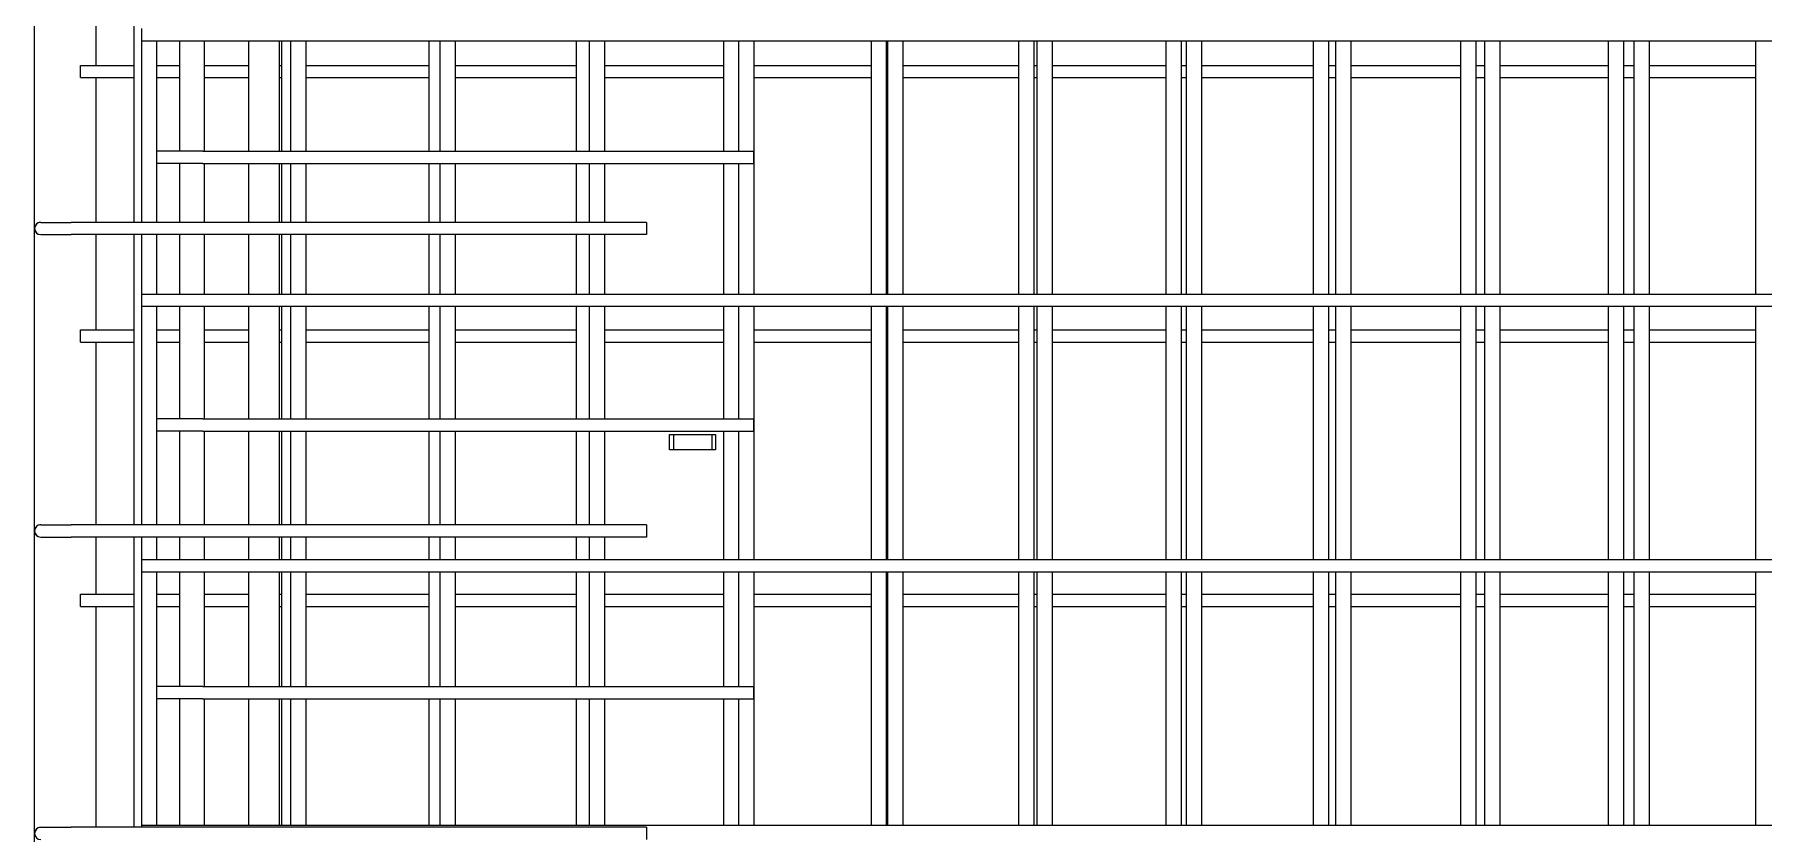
# Model space of a CAD drawing. Header units: millimetres. Extents: x 6744 to 22888, y -3063 to 10037.
# Drawn here: x 10063 to 11192, y 3844 to 4366 of the extents above; entities that cross this region are included whole.
import ezdxf

# ---------------------------------------------------------------- set-up
doc = ezdxf.new("R2010")
doc.units = ezdxf.units.MM
for name, color, linetype, lineweight in [('A-GENM', 13, 'Continuous', 18), ('A-WALL', 113, 'Continuous', 25), ('S-RBAR', 171, 'Continuous', 18)]:
    doc.layers.add(name, color=color, linetype=linetype, lineweight=lineweight)

# ---------------------------------------------------------------- blocks, each defined once
blk = doc.blocks.new('RR spread anchor face based - RR-SA-2_5-200-V3-Elevation Front 1')
at = {"layer": 'A-GENM'}
for p, q in [((10477.6, -445), (10480.1, -445)), ((10477.6, -455), (10477.6, -445)), ((10480.1, -445), (10505.1, -445)), ((10480.1, -445), (10480.1, -455)), ((10505.1, -445), (10507.6, -445)), ((10505.1, -445), (10505.1, -455)), ((10507.6, -445), (10507.6, -455)), ((10480.1, -455), (10477.6, -455)), ((10505.1, -455), (10480.1, -455)), ((10507.6, -455), (10505.1, -455))]:
    blk.add_line(p, q, dxfattribs=at)

msp = doc.modelspace()

# ---------------------------------------------------------------- linework, layer by layer
at = {"layer": 'A-WALL'}
for p, q in [((10062.56745, -1395), (10062.56745, 7059.95039)), ((10102.56745, 4433.33333), (10102.56745, 4346.28846)), ((10102.56745, 4338.28846), (10102.56745, 4243.66667)), ((10102.56745, 4235.66667), (10102.56745, 4173.46154)), ((10102.56745, 4165.46154), (10102.56745, 4046)), ((10102.56745, 4038), (10102.56745, 4000.63462)), ((10102.56745, 3992.63462), (10102.56745, 3848.33333))]:
    msp.add_line(p, q, dxfattribs=at)
at = {"layer": 'S-RBAR'}
for p, q in [((10127.74785, 4243.66667), (10127.74785, 4433.33333)), ((10132.56745, 4362.40824), (10132.56745, 4370.40824)), ((10132.56745, 4362.40824), (12288.56745, 4362.40824)), ((10132.56745, 4243.66667), (10132.56745, 4362.40824)), ((10142.56745, 4243.66667), (10142.56745, 4362.40824)), ((10157.56745, 4290.13048), (10157.56745, 4362.40824)), ((10173.56745, 4290.13048), (10173.56745, 4362.40824)), ((10202.56541, 4290.13048), (10202.56541, 4362.40824)), ((10222.56541, 4290.13048), (10222.56541, 4362.40824)), ((10224.08401, 4290.13048), (10224.08401, 4362.40824)), ((10230.11291, 4290.13048), (10230.11291, 4362.40824)), ((10240.11291, 4290.13048), (10240.11291, 4362.40824)), ((10320.42017, 4290.13048), (10320.42017, 4362.40824)), ((10327.65836, 4290.13048), (10327.65836, 4362.40824)), ((10337.65836, 4290.13048), (10337.65836, 4362.40824)), ((10416.75633, 4290.13048), (10416.75633, 4362.40824)), ((10425.20382, 4290.13048), (10425.20382, 4362.40824)), ((10435.20382, 4290.13048), (10435.20382, 4362.40824)), ((10513.09249, 4290.13048), (10513.09249, 4362.40824)), ((10522.74927, 4290.13048), (10522.74927, 4362.40824)), ((10532.74927, 4196.85041), (10532.74927, 4362.40824)), ((10609.42865, 4196.85041), (10609.42865, 4362.40824)), ((10619.42865, 4196.85041), (10619.42865, 4362.40824)), ((10620.29473, 4196.85041), (10620.29473, 4362.40824)), ((10630.29473, 4196.85041), (10630.29473, 4362.40824)), ((10705.76481, 4196.85041), (10705.76481, 4362.40824)), ((10715.76481, 4196.85041), (10715.76481, 4362.40824)), ((10717.84018, 4196.85041), (10717.84018, 4362.40824)), ((10727.84018, 4196.85041), (10727.84018, 4362.40824)), ((10802.10097, 4196.85041), (10802.10097, 4362.40824)), ((10812.10097, 4196.85041), (10812.10097, 4362.40824)), ((10815.38564, 4196.85041), (10815.38564, 4362.40824)), ((10825.38564, 4196.85041), (10825.38564, 4362.40824)), ((10898.43713, 4196.85041), (10898.43713, 4362.40824)), ((10908.43713, 4196.85041), (10908.43713, 4362.40824)), ((10912.93109, 4196.85041), (10912.93109, 4362.40824)), ((10922.93109, 4196.85041), (10922.93109, 4362.40824)), ((10994.77329, 4196.85041), (10994.77329, 4362.40824)), ((11004.77329, 4196.85041), (11004.77329, 4362.40824)), ((11010.47655, 4196.85041), (11010.47655, 4362.40824)), ((11020.47655, 4196.85041), (11020.47655, 4362.40824)), ((11091.10945, 4196.85041), (11091.10945, 4362.40824)), ((11101.10945, 4196.85041), (11101.10945, 4362.40824)), ((11108.022, 4196.85041), (11108.022, 4362.40824)), ((11118.022, 4196.85041), (11118.022, 4362.40824)), ((11187.44562, 4196.85041), (11187.44562, 4362.40824)), ((10092.56745, 4346.28846), (10127.74785, 4346.28846)), ((10092.56745, 4338.28846), (10092.56745, 4346.28846)), ((10142.56745, 4346.28846), (10157.56745, 4346.28846)), ((10173.56745, 4346.28846), (10202.56541, 4346.28846)), ((10222.56541, 4346.28846), (10224.08401, 4346.28846)), ((10240.11291, 4346.28846), (10320.42017, 4346.28846)), ((10337.65836, 4346.28846), (10416.75633, 4346.28846)), ((10435.20382, 4346.28846), (10513.09249, 4346.28846)), ((10532.74927, 4346.28846), (10609.42865, 4346.28846)), ((10619.42865, 4346.28846), (10620.29473, 4346.28846)), ((10630.29473, 4346.28846), (10705.76481, 4346.28846)), ((10715.76481, 4346.28846), (10717.84018, 4346.28846)), ((10727.84018, 4346.28846), (10802.10097, 4346.28846)), ((10812.10097, 4346.28846), (10815.38564, 4346.28846)), ((10825.38564, 4346.28846), (10898.43713, 4346.28846)), ((10908.43713, 4346.28846), (10912.93109, 4346.28846)), ((10922.93109, 4346.28846), (10994.77329, 4346.28846)), ((11004.77329, 4346.28846), (11010.47655, 4346.28846)), ((11020.47655, 4346.28846), (11091.10945, 4346.28846)), ((11101.10945, 4346.28846), (11108.022, 4346.28846)), ((11118.022, 4346.28846), (11187.44562, 4346.28846)), ((10092.56745, 4338.28846), (10127.74785, 4338.28846)), ((10142.56745, 4338.28846), (10157.56745, 4338.28846)), ((10173.56745, 4338.28846), (10202.56541, 4338.28846)), ((10222.56541, 4338.28846), (10224.08401, 4338.28846)), ((10240.11291, 4338.28846), (10320.42017, 4338.28846)), ((10337.65836, 4338.28846), (10416.75633, 4338.28846)), ((10435.20382, 4338.28846), (10513.09249, 4338.28846)), ((10532.74927, 4338.28846), (10609.42865, 4338.28846)), ((10619.42865, 4338.28846), (10620.29473, 4338.28846)), ((10630.29473, 4338.28846), (10705.76481, 4338.28846)), ((10715.76481, 4338.28846), (10717.84018, 4338.28846)), ((10727.84018, 4338.28846), (10802.10097, 4338.28846)), ((10812.10097, 4338.28846), (10815.38564, 4338.28846)), ((10825.38564, 4338.28846), (10898.43713, 4338.28846)), ((10908.43713, 4338.28846), (10912.93109, 4338.28846)), ((10922.93109, 4338.28846), (10994.77329, 4338.28846)), ((11004.77329, 4338.28846), (11010.47655, 4338.28846)), ((11020.47655, 4338.28846), (11091.10945, 4338.28846)), ((11101.10945, 4338.28846), (11108.022, 4338.28846)), ((11118.022, 4338.28846), (11187.44562, 4338.28846)), ((10172.62673, 4290.13048), (10142.27968, 4290.13048)), ((10172.62673, 4290.13048), (10532.62673, 4290.13048)), ((10532.62673, 4282.13048), (10532.62673, 4290.13048)), ((10172.62673, 4282.13048), (10142.27968, 4282.13048)), ((10157.56745, 4243.66667), (10157.56745, 4282.13048)), ((10172.62673, 4282.13048), (10532.62673, 4282.13048)), ((10173.56745, 4243.66667), (10173.56745, 4282.13048)), ((10202.56541, 4243.66667), (10202.56541, 4282.13048)), ((10222.56541, 4243.66667), (10222.56541, 4282.13048)), ((10224.08401, 4243.66667), (10224.08401, 4282.13048)), ((10230.11291, 4243.66667), (10230.11291, 4282.13048)), ((10240.11291, 4243.66667), (10240.11291, 4282.13048)), ((10320.42017, 4243.66667), (10320.42017, 4282.13048)), ((10327.65836, 4243.66667), (10327.65836, 4282.13048)), ((10337.65836, 4243.66667), (10337.65836, 4282.13048)), ((10416.75633, 4243.66667), (10416.75633, 4282.13048)), ((10425.20382, 4243.66667), (10425.20382, 4282.13048)), ((10435.20382, 4243.66667), (10435.20382, 4282.13048)), ((10513.09249, 4196.85041), (10513.09249, 4282.13048)), ((10522.74927, 4196.85041), (10522.74927, 4282.13048)), ((10066.56541, 4243.66667), (10086.56541, 4243.66667)), ((10462.56541, 4243.66667), (10086.56541, 4243.66667)), ((10462.56541, 4243.66667), (10462.56541, 4235.66667)), ((10066.56541, 4235.66667), (10086.56541, 4235.66667)), ((10462.56541, 4235.66667), (10086.56541, 4235.66667)), ((10127.74785, 4046), (10127.74785, 4235.66667)), ((10132.56745, 4196.85041), (10132.56745, 4235.66667)), ((10142.56745, 4196.85041), (10142.56745, 4235.66667)), ((10157.56745, 4196.85041), (10157.56745, 4235.66667)), ((10173.56745, 4196.85041), (10173.56745, 4235.66667)), ((10202.56541, 4196.85041), (10202.56541, 4235.66667)), ((10222.56541, 4196.85041), (10222.56541, 4235.66667)), ((10224.08401, 4196.85041), (10224.08401, 4235.66667)), ((10230.11291, 4196.85041), (10230.11291, 4235.66667)), ((10240.11291, 4196.85041), (10240.11291, 4235.66667)), ((10320.42017, 4196.85041), (10320.42017, 4235.66667)), ((10327.65836, 4196.85041), (10327.65836, 4235.66667)), ((10337.65836, 4196.85041), (10337.65836, 4235.66667)), ((10416.75633, 4196.85041), (10416.75633, 4235.66667)), ((10425.20382, 4196.85041), (10425.20382, 4235.66667)), ((10435.20382, 4196.85041), (10435.20382, 4235.66667)), ((10132.56745, 4196.85041), (12288.56745, 4196.85041)), ((10132.56745, 4188.85041), (10132.56745, 4196.85041)), ((10132.56745, 4188.85041), (12288.56745, 4188.85041)), ((10132.56745, 4046), (10132.56745, 4188.85041)), ((10142.56745, 4046), (10142.56745, 4188.85041)), ((10157.56745, 4115.25857), (10157.56745, 4188.85041)), ((10173.56745, 4115.25857), (10173.56745, 4188.85041)), ((10202.56541, 4115.25857), (10202.56541, 4188.85041)), ((10222.56541, 4115.25857), (10222.56541, 4188.85041)), ((10224.08401, 4115.25857), (10224.08401, 4188.85041)), ((10230.11291, 4115.25857), (10230.11291, 4188.85041)), ((10240.11291, 4115.25857), (10240.11291, 4188.85041)), ((10320.42017, 4115.25857), (10320.42017, 4188.85041)), ((10327.65836, 4115.25857), (10327.65836, 4188.85041)), ((10337.65836, 4115.25857), (10337.65836, 4188.85041)), ((10416.75633, 4115.25857), (10416.75633, 4188.85041)), ((10425.20382, 4115.25857), (10425.20382, 4188.85041)), ((10435.20382, 4115.25857), (10435.20382, 4188.85041)), ((10513.09249, 4115.25857), (10513.09249, 4188.85041)), ((10522.74927, 4115.25857), (10522.74927, 4188.85041)), ((10532.74927, 4023.29258), (10532.74927, 4188.85041)), ((10609.42865, 4023.29258), (10609.42865, 4188.85041)), ((10619.42865, 4023.29258), (10619.42865, 4188.85041)), ((10620.29473, 4023.29258), (10620.29473, 4188.85041)), ((10630.29473, 4023.29258), (10630.29473, 4188.85041)), ((10705.76481, 4023.29258), (10705.76481, 4188.85041)), ((10715.76481, 4023.29258), (10715.76481, 4188.85041)), ((10717.84018, 4023.29258), (10717.84018, 4188.85041)), ((10727.84018, 4023.29258), (10727.84018, 4188.85041)), ((10802.10097, 4023.29258), (10802.10097, 4188.85041)), ((10812.10097, 4023.29258), (10812.10097, 4188.85041)), ((10815.38564, 4023.29258), (10815.38564, 4188.85041)), ((10825.38564, 4023.29258), (10825.38564, 4188.85041)), ((10898.43713, 4023.29258), (10898.43713, 4188.85041)), ((10908.43713, 4023.29258), (10908.43713, 4188.85041)), ((10912.93109, 4023.29258), (10912.93109, 4188.85041)), ((10922.93109, 4023.29258), (10922.93109, 4188.85041)), ((10994.77329, 4023.29258), (10994.77329, 4188.85041)), ((11004.77329, 4023.29258), (11004.77329, 4188.85041)), ((11010.47655, 4023.29258), (11010.47655, 4188.85041)), ((11020.47655, 4023.29258), (11020.47655, 4188.85041)), ((11091.10945, 4023.29258), (11091.10945, 4188.85041)), ((11101.10945, 4023.29258), (11101.10945, 4188.85041)), ((11108.022, 4023.29258), (11108.022, 4188.85041)), ((11118.022, 4023.29258), (11118.022, 4188.85041)), ((11187.44562, 4023.29258), (11187.44562, 4188.85041)), ((10092.56745, 4173.46154), (10127.74785, 4173.46154)), ((10092.56745, 4165.46154), (10092.56745, 4173.46154)), ((10142.56745, 4173.46154), (10157.56745, 4173.46154)), ((10173.56745, 4173.46154), (10202.56541, 4173.46154)), ((10222.56541, 4173.46154), (10224.08401, 4173.46154)), ((10240.11291, 4173.46154), (10320.42017, 4173.46154)), ((10337.65836, 4173.46154), (10416.75633, 4173.46154)), ((10435.20382, 4173.46154), (10513.09249, 4173.46154)), ((10532.74927, 4173.46154), (10609.42865, 4173.46154)), ((10619.42865, 4173.46154), (10620.29473, 4173.46154)), ((10630.29473, 4173.46154), (10705.76481, 4173.46154)), ((10715.76481, 4173.46154), (10717.84018, 4173.46154)), ((10727.84018, 4173.46154), (10802.10097, 4173.46154)), ((10812.10097, 4173.46154), (10815.38564, 4173.46154)), ((10825.38564, 4173.46154), (10898.43713, 4173.46154)), ((10908.43713, 4173.46154), (10912.93109, 4173.46154)), ((10922.93109, 4173.46154), (10994.77329, 4173.46154)), ((11004.77329, 4173.46154), (11010.47655, 4173.46154)), ((11020.47655, 4173.46154), (11091.10945, 4173.46154)), ((11101.10945, 4173.46154), (11108.022, 4173.46154)), ((11118.022, 4173.46154), (11187.44562, 4173.46154)), ((10092.56745, 4165.46154), (10127.74785, 4165.46154)), ((10142.56745, 4165.46154), (10157.56745, 4165.46154)), ((10173.56745, 4165.46154), (10202.56541, 4165.46154)), ((10222.56541, 4165.46154), (10224.08401, 4165.46154)), ((10240.11291, 4165.46154), (10320.42017, 4165.46154)), ((10337.65836, 4165.46154), (10416.75633, 4165.46154)), ((10435.20382, 4165.46154), (10513.09249, 4165.46154)), ((10532.74927, 4165.46154), (10609.42865, 4165.46154)), ((10619.42865, 4165.46154), (10620.29473, 4165.46154)), ((10630.29473, 4165.46154), (10705.76481, 4165.46154)), ((10715.76481, 4165.46154), (10717.84018, 4165.46154)), ((10727.84018, 4165.46154), (10802.10097, 4165.46154)), ((10812.10097, 4165.46154), (10815.38564, 4165.46154)), ((10825.38564, 4165.46154), (10898.43713, 4165.46154)), ((10908.43713, 4165.46154), (10912.93109, 4165.46154)), ((10922.93109, 4165.46154), (10994.77329, 4165.46154)), ((11004.77329, 4165.46154), (11010.47655, 4165.46154)), ((11020.47655, 4165.46154), (11091.10945, 4165.46154)), ((11101.10945, 4165.46154), (11108.022, 4165.46154)), ((11118.022, 4165.46154), (11187.44562, 4165.46154)), ((10172.62673, 4115.25857), (10142.27968, 4115.25857)), ((10172.62673, 4115.25857), (10532.62673, 4115.25857)), ((10532.62673, 4107.25857), (10532.62673, 4115.25857)), ((10172.62673, 4107.25857), (10142.27968, 4107.25857)), ((10157.56745, 4046), (10157.56745, 4107.25857)), ((10172.62673, 4107.25857), (10532.62673, 4107.25857)), ((10173.56745, 4046), (10173.56745, 4107.25857)), ((10202.56541, 4046), (10202.56541, 4107.25857)), ((10222.56541, 4046), (10222.56541, 4107.25857)), ((10224.08401, 4046), (10224.08401, 4107.25857)), ((10230.11291, 4046), (10230.11291, 4107.25857)), ((10240.11291, 4046), (10240.11291, 4107.25857)), ((10320.42017, 4046), (10320.42017, 4107.25857)), ((10327.65836, 4046), (10327.65836, 4107.25857)), ((10337.65836, 4046), (10337.65836, 4107.25857)), ((10416.75633, 4046), (10416.75633, 4107.25857)), ((10425.20382, 4046), (10425.20382, 4107.25857)), ((10435.20382, 4046), (10435.20382, 4107.25857)), ((10513.09249, 4023.29258), (10513.09249, 4107.25857)), ((10522.74927, 4023.29258), (10522.74927, 4107.25857)), ((10066.56541, 4046), (10086.56541, 4046)), ((10462.56541, 4046), (10086.56541, 4046)), ((10462.56541, 4046), (10462.56541, 4038)), ((10066.56541, 4038), (10086.56541, 4038)), ((10462.56541, 4038), (10086.56541, 4038)), ((10127.74785, 3848.33333), (10127.74785, 4038)), ((10132.56745, 4023.29258), (10132.56745, 4038)), ((10142.56745, 4023.29258), (10142.56745, 4038)), ((10157.56745, 4023.29258), (10157.56745, 4038)), ((10173.56745, 4023.29258), (10173.56745, 4038)), ((10202.56541, 4023.29258), (10202.56541, 4038)), ((10222.56541, 4023.29258), (10222.56541, 4038)), ((10224.08401, 4023.29258), (10224.08401, 4038)), ((10230.11291, 4023.29258), (10230.11291, 4038)), ((10240.11291, 4023.29258), (10240.11291, 4038)), ((10320.42017, 4023.29258), (10320.42017, 4038)), ((10327.65836, 4023.29258), (10327.65836, 4038)), ((10337.65836, 4023.29258), (10337.65836, 4038)), ((10416.75633, 4023.29258), (10416.75633, 4038)), ((10425.20382, 4023.29258), (10425.20382, 4038)), ((10435.20382, 4023.29258), (10435.20382, 4038)), ((10132.56745, 4023.29258), (12288.56745, 4023.29258)), ((10132.56745, 4015.29258), (10132.56745, 4023.29258)), ((10132.56745, 4015.29258), (12288.56745, 4015.29258)), ((10132.56745, 3849.73476), (10132.56745, 4015.29258)), ((10142.56745, 3849.73476), (10142.56745, 4015.29258)), ((10157.56745, 3940.38666), (10157.56745, 4015.29258)), ((10173.56745, 3940.38666), (10173.56745, 4015.29258)), ((10202.56541, 3940.38666), (10202.56541, 4015.29258)), ((10222.56541, 3940.38666), (10222.56541, 4015.29258)), ((10224.08401, 3940.38666), (10224.08401, 4015.29258)), ((10230.11291, 3940.38666), (10230.11291, 4015.29258)), ((10240.11291, 3940.38666), (10240.11291, 4015.29258)), ((10320.42017, 3940.38666), (10320.42017, 4015.29258)), ((10327.65836, 3940.38666), (10327.65836, 4015.29258)), ((10337.65836, 3940.38666), (10337.65836, 4015.29258)), ((10416.75633, 3940.38666), (10416.75633, 4015.29258)), ((10425.20382, 3940.38666), (10425.20382, 4015.29258)), ((10435.20382, 3940.38666), (10435.20382, 4015.29258)), ((10513.09249, 3940.38666), (10513.09249, 4015.29258)), ((10522.74927, 3940.38666), (10522.74927, 4015.29258)), ((10532.74927, 3849.73476), (10532.74927, 4015.29258)), ((10609.42865, 3849.73476), (10609.42865, 4015.29258)), ((10619.42865, 3849.73476), (10619.42865, 4015.29258)), ((10620.29473, 3849.73476), (10620.29473, 4015.29258)), ((10630.29473, 3849.73476), (10630.29473, 4015.29258)), ((10705.76481, 3849.73476), (10705.76481, 4015.29258)), ((10715.76481, 3849.73476), (10715.76481, 4015.29258)), ((10717.84018, 3849.73476), (10717.84018, 4015.29258)), ((10727.84018, 3849.73476), (10727.84018, 4015.29258)), ((10802.10097, 3849.73476), (10802.10097, 4015.29258)), ((10812.10097, 3849.73476), (10812.10097, 4015.29258)), ((10815.38564, 3849.73476), (10815.38564, 4015.29258)), ((10825.38564, 3849.73476), (10825.38564, 4015.29258)), ((10898.43713, 3849.73476), (10898.43713, 4015.29258)), ((10908.43713, 3849.73476), (10908.43713, 4015.29258)), ((10912.93109, 3849.73476), (10912.93109, 4015.29258)), ((10922.93109, 3849.73476), (10922.93109, 4015.29258)), ((10994.77329, 3849.73476), (10994.77329, 4015.29258)), ((11004.77329, 3849.73476), (11004.77329, 4015.29258)), ((11010.47655, 3849.73476), (11010.47655, 4015.29258)), ((11020.47655, 3849.73476), (11020.47655, 4015.29258)), ((11091.10945, 3849.73476), (11091.10945, 4015.29258)), ((11101.10945, 3849.73476), (11101.10945, 4015.29258)), ((11108.022, 3849.73476), (11108.022, 4015.29258)), ((11118.022, 3849.73476), (11118.022, 4015.29258)), ((11187.44562, 3849.73476), (11187.44562, 4015.29258)), ((10092.56745, 4000.63462), (10127.74785, 4000.63462)), ((10092.56745, 3992.63462), (10092.56745, 4000.63462)), ((10142.56745, 4000.63462), (10157.56745, 4000.63462)), ((10173.56745, 4000.63462), (10202.56541, 4000.63462)), ((10222.56541, 4000.63462), (10224.08401, 4000.63462)), ((10240.11291, 4000.63462), (10320.42017, 4000.63462)), ((10337.65836, 4000.63462), (10416.75633, 4000.63462)), ((10435.20382, 4000.63462), (10513.09249, 4000.63462)), ((10532.74927, 4000.63462), (10609.42865, 4000.63462)), ((10619.42865, 4000.63462), (10620.29473, 4000.63462)), ((10630.29473, 4000.63462), (10705.76481, 4000.63462)), ((10715.76481, 4000.63462), (10717.84018, 4000.63462)), ((10727.84018, 4000.63462), (10802.10097, 4000.63462)), ((10812.10097, 4000.63462), (10815.38564, 4000.63462)), ((10825.38564, 4000.63462), (10898.43713, 4000.63462)), ((10908.43713, 4000.63462), (10912.93109, 4000.63462)), ((10922.93109, 4000.63462), (10994.77329, 4000.63462)), ((11004.77329, 4000.63462), (11010.47655, 4000.63462)), ((11020.47655, 4000.63462), (11091.10945, 4000.63462)), ((11101.10945, 4000.63462), (11108.022, 4000.63462)), ((11118.022, 4000.63462), (11187.44562, 4000.63462)), ((10092.56745, 3992.63462), (10127.74785, 3992.63462)), ((10142.56745, 3992.63462), (10157.56745, 3992.63462)), ((10173.56745, 3992.63462), (10202.56541, 3992.63462)), ((10222.56541, 3992.63462), (10224.08401, 3992.63462)), ((10240.11291, 3992.63462), (10320.42017, 3992.63462)), ((10337.65836, 3992.63462), (10416.75633, 3992.63462)), ((10435.20382, 3992.63462), (10513.09249, 3992.63462)), ((10532.74927, 3992.63462), (10609.42865, 3992.63462)), ((10619.42865, 3992.63462), (10620.29473, 3992.63462)), ((10630.29473, 3992.63462), (10705.76481, 3992.63462)), ((10715.76481, 3992.63462), (10717.84018, 3992.63462)), ((10727.84018, 3992.63462), (10802.10097, 3992.63462)), ((10812.10097, 3992.63462), (10815.38564, 3992.63462)), ((10825.38564, 3992.63462), (10898.43713, 3992.63462)), ((10908.43713, 3992.63462), (10912.93109, 3992.63462)), ((10922.93109, 3992.63462), (10994.77329, 3992.63462)), ((11004.77329, 3992.63462), (11010.47655, 3992.63462)), ((11020.47655, 3992.63462), (11091.10945, 3992.63462)), ((11101.10945, 3992.63462), (11108.022, 3992.63462)), ((11118.022, 3992.63462), (11187.44562, 3992.63462)), ((10172.62673, 3940.38666), (10142.27968, 3940.38666)), ((10172.62673, 3932.38666), (10142.27968, 3932.38666)), ((10157.56745, 3849.73476), (10157.56745, 3932.38666)), ((10172.62673, 3940.38666), (10532.62673, 3940.38666)), ((10172.62673, 3932.38666), (10532.62673, 3932.38666)), ((10173.56745, 3849.73476), (10173.56745, 3932.38666)), ((10202.56541, 3849.73476), (10202.56541, 3932.38666)), ((10222.56541, 3849.73476), (10222.56541, 3932.38666)), ((10224.08401, 3849.73476), (10224.08401, 3932.38666)), ((10230.11291, 3849.73476), (10230.11291, 3932.38666)), ((10240.11291, 3849.73476), (10240.11291, 3932.38666)), ((10320.42017, 3849.73476), (10320.42017, 3932.38666)), ((10327.65836, 3849.73476), (10327.65836, 3932.38666)), ((10337.65836, 3849.73476), (10337.65836, 3932.38666)), ((10416.75633, 3849.73476), (10416.75633, 3932.38666)), ((10425.20382, 3849.73476), (10425.20382, 3932.38666)), ((10435.20382, 3849.73476), (10435.20382, 3932.38666)), ((10513.09249, 3849.73476), (10513.09249, 3932.38666)), ((10522.74927, 3849.73476), (10522.74927, 3932.38666)), ((10532.62673, 3932.38666), (10532.62673, 3940.38666)), ((10066.56541, 3848.33333), (10086.56541, 3848.33333)), ((10462.56541, 3848.33333), (10086.56541, 3848.33333)), ((10132.56745, 3849.73476), (12288.56745, 3849.73476)), ((10132.56745, 3848.33333), (10132.56745, 3849.73476)), ((10462.56541, 3848.33333), (10462.56541, 3840.33333))]:
    msp.add_line(p, q, dxfattribs=at)
for centre, start, end in [((10066.56541, 4239.66667), 90, 270), ((10066.56541, 4239.66667), 120, 165), ((10066.56541, 4239.66667), 195, 240), ((10066.56541, 4239.66667), 90, 105), ((10066.56541, 4042), 90, 270), ((10066.56541, 4042), 120, 165), ((10066.56541, 4042), 90, 105), ((10066.56541, 4042), 195, 240), ((10066.56541, 3844.33333), 90, 270), ((10066.56541, 3844.33333), 120, 165), ((10066.56541, 3844.33333), 90, 105)]:
    msp.add_arc(centre, 4, start, end, dxfattribs=at)

# ---------------------------------------------------------------- block references
at = {"layer": 'A-GENM'}
msp.add_blockref('RR spread anchor face based - RR-SA-2_5-200-V3-Elevation Front 1', (0, 4550), dxfattribs=at)

doc.saveas('drawing.dxf')
